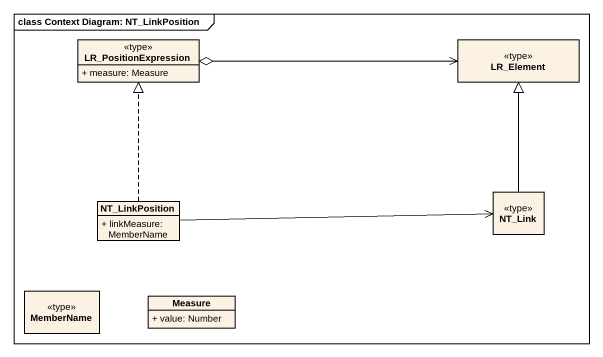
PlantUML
@startuml
mainframe class Context Diagram: NT_LinkPosition
hide circle
hide empty members
skinparam classAttributeIconSize 0
class LR_PositionExpression <<type>> {
  + measure: Measure
}
class LR_Element <<type>>
class NT_LinkPosition {
  + linkMeasure: MemberName
}
class NT_Link <<type>>
class MemberName <<type>>
class Measure {
  + value: Number
}
LR_Element <-left-o LR_PositionExpression
NT_LinkPosition .up.|> LR_PositionExpression
NT_LinkPosition -right-> NT_Link
NT_Link -up-|> LR_Element
@enduml
